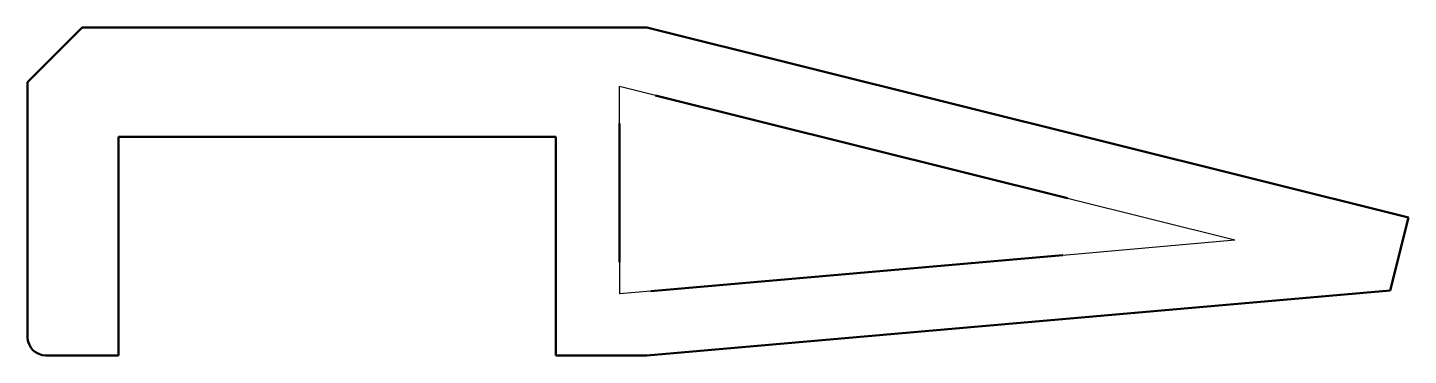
# Model space of a CAD drawing. Header units: millimetres. Extents: x 93 to 168.8, y 95.6 to 113.6.
import ezdxf

# ---------------------------------------------------------------- set-up
doc = ezdxf.new("R2010")
doc.units = ezdxf.units.MM
doc.layers.add('Visible (ISO)', color=7, linetype='Continuous', lineweight=50)

msp = doc.modelspace()

# ---------------------------------------------------------------- linework, layer by layer
for p, q in [((125.5, 108.323), (125.5, 110.354)), ((127.472, 109.863), (125.5, 110.354)), ((150.096, 104.222), (159.301, 101.927)), ((149.85, 101.1), (159.301, 101.927)), ((125.5, 100.702), (125.5, 98.97)), ((127.226, 99.121), (125.5, 98.97))]:
    msp.add_line(p, q)
at = {"layer": 'Visible (ISO)'}
for p, q in [((96, 113.588), (93, 110.588)), ((127, 113.588), (96, 113.588)), ((168.825, 103.16), (127, 113.588)), ((93, 110.588), (93, 96.588)), ((127.472, 109.863), (150.096, 104.222)), ((125.5, 100.702), (125.5, 108.323)), ((98, 95.588), (98, 107.588)), ((98, 107.588), (122, 107.588)), ((122, 107.588), (122, 95.588)), ((167.827, 99.16), (168.825, 103.16)), ((149.85, 101.1), (127.226, 99.121)), ((127, 95.588), (167.827, 99.16)), ((94, 95.588), (98, 95.588)), ((122, 95.588), (127, 95.588))]:
    msp.add_line(p, q, dxfattribs=at)
msp.add_arc((94, 96.588), 1, 180, 270, dxfattribs=at)

doc.saveas('drawing.dxf')
